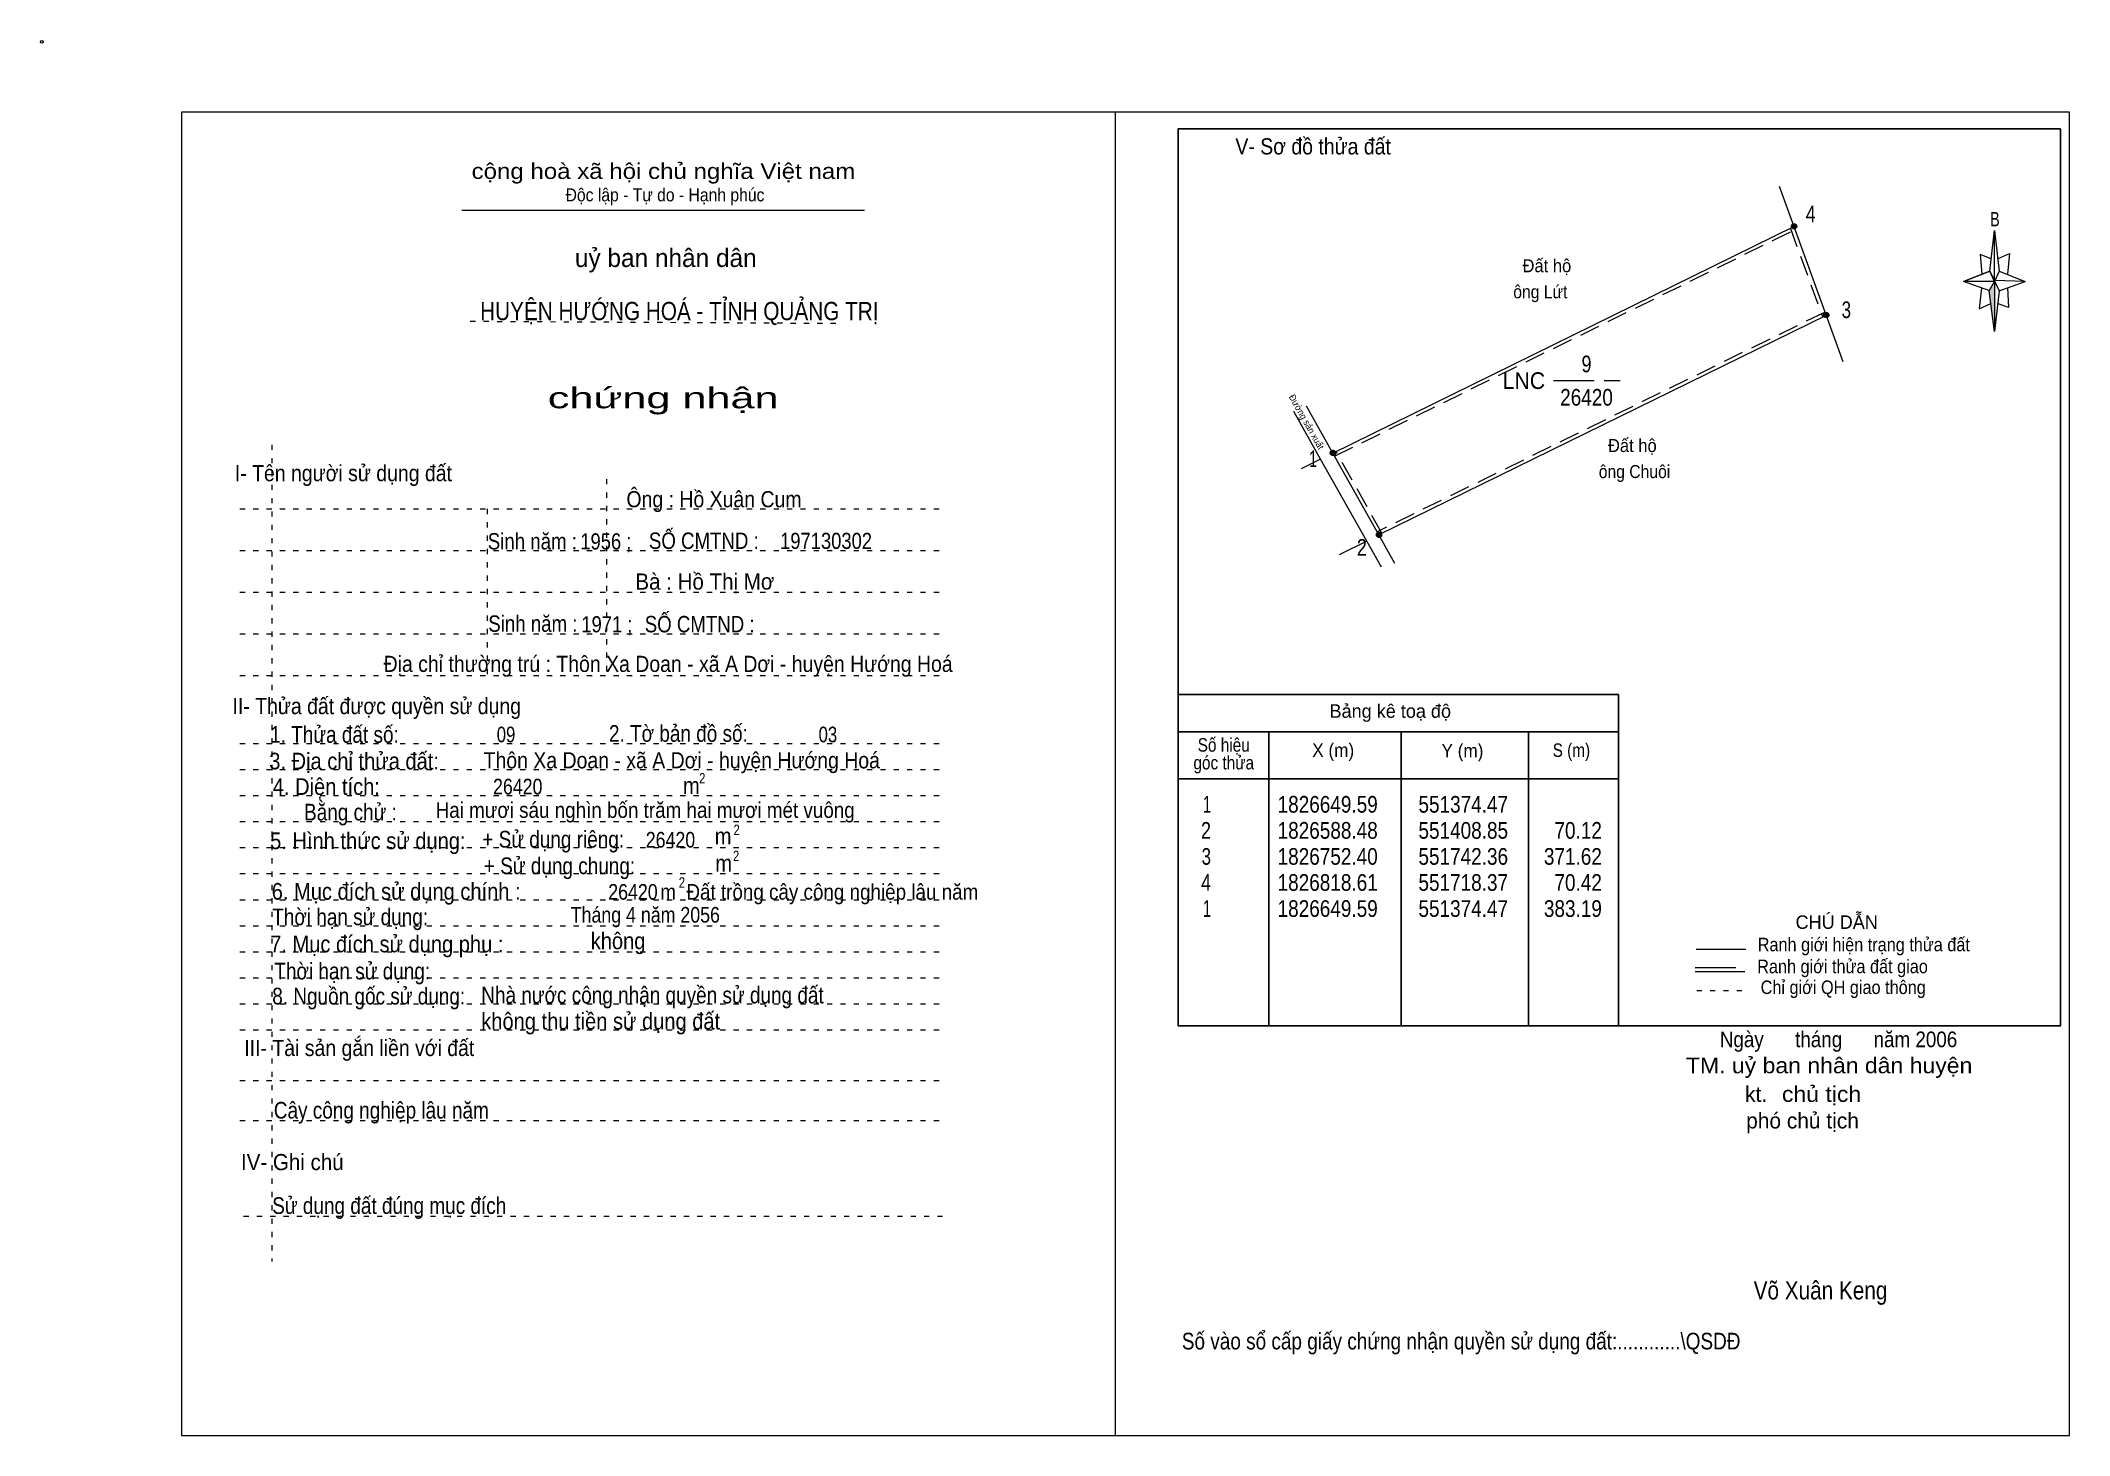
# Model space of a CAD drawing. Header units: centimetres. Extents: x -1.6 to 37.4, y -1.3 to 25.5.
import ezdxf
from ezdxf.enums import TextEntityAlignment as Align

# ---------------------------------------------------------------- set-up
doc = ezdxf.new("R2010")
doc.units = ezdxf.units.CM
doc.header["$LTSCALE"] = 0.13
for name, pattern in [('DOTTED', [1.5, 0.3, -1.2]), ('LONG_DASHED', [7.5, 6, -1.5]), ('MEDIUM_DASHED', [4.5, 3, -1.5])]:
    doc.linetypes.add(name, pattern=pattern)
for name, color, linetype, lineweight in [('1', 7, 'DOTTED', 13), ('10', 7, 'Continuous', 13), ('2', 7, 'Continuous', 25), ('3', 7, 'Continuous', 13), ('30', 7, 'Continuous', 13), ('32', 7, 'LONG_DASHED', 13), ('33', 7, 'LONG_DASHED', 13), ('35', 7, 'Continuous', 13)]:
    doc.layers.add(name, color=color, linetype=linetype, lineweight=lineweight)

msp = doc.modelspace()

# ---------------------------------------------------------------- hatches: boundary and pattern name
at = {"layer": '30'}
msp.add_hatch(color=256, dxfattribs=at).paths.add_polyline_path([(35.91, 20.87), (35.91, 19.91), (35.81, 20.69)])
at = {"layer": '32'}
for points in [[(32.1174, 21.9316, 1), (32.0174, 21.9316, 1)], [(32.7346, 20.2281, 1), (32.6346, 20.2281, 1)], [(23.2697, 17.5831, 1), (23.1697, 17.5831, 1)], [(24.1542, 16.0109, 1), (24.0542, 16.0109, 1)]]:
    msp.add_hatch(color=256, dxfattribs=at).paths.add_polyline_path(points)

# ---------------------------------------------------------------- linework, layer by layer
at = {"layer": '1', "linetype": 'Continuous'}
msp.add_line((6.51, 22.24), (14.23, 22.24), dxfattribs=at)
at = {"layer": '1'}
for p, q in [((6.67, 20.11), (13.82, 20.07)), ((2.86, 17.74), (2.86, 2.07)), ((9.28, 17.08), (9.28, 13.31)), ((2.25, 16.51), (15.75, 16.51)), ((6.99, 16.51), (6.99, 13.31)), ((2.25, 15.71), (15.75, 15.71)), ((2.25, 14.91), (15.75, 14.91)), ((2.25, 14.11), (15.75, 14.11)), ((2.25, 13.31), (15.75, 13.31)), ((2.25, 12.01), (15.75, 12.01)), ((2.25, 11.51), (15.75, 11.51)), ((2.25, 11.01), (15.75, 11.01)), ((2.25, 10.51), (15.75, 10.51)), ((2.25, 10.01), (15.75, 10.01)), ((2.25, 9.51), (15.75, 9.51)), ((2.25, 9.01), (15.75, 9.01)), ((2.25, 8.51), (15.75, 8.51)), ((2.25, 8.01), (15.75, 8.01)), ((2.25, 7.51), (15.75, 7.51)), ((2.25, 7.01), (15.75, 7.01)), ((2.25, 6.51), (15.75, 6.51)), ((2.25, 5.54), (15.75, 5.54)), ((2.25, 4.77), (15.75, 4.77)), ((2.32, 2.94), (15.82, 2.94))]:
    msp.add_line(p, q, dxfattribs=at)
at = {"layer": '10'}
for p, q in [((31.78, 22.7), (32.06, 21.93)), ((32.68, 20.22), (33, 19.34)), ((22.98, 17.46), (22.47, 18.38)), ((23.22, 17.58), (22.71, 18.48)), ((24.41, 15.46), (24.1, 16.01)), ((23.87, 15.89), (23.34, 15.63)), ((24.15, 15.39), (23.87, 15.89))]:
    msp.add_line(p, q, dxfattribs=at)
at = {"layer": '10', "linetype": 'MEDIUM_DASHED'}
for p, q in [((23.25, 17.52), (32.09, 21.87)), ((31.99, 21.91), (32.61, 20.2)), ((32.65, 20.28), (24.07, 16.07)), ((24.16, 16.04), (23.28, 17.61))]:
    msp.add_line(p, q, dxfattribs=at)
at = {"layer": '10'}
msp.add_lwpolyline([(24.1, 16.01), (23.22, 17.58), (32.06, 21.93), (32.68, 20.22)], close=True, dxfattribs=at)
msp.add_lwpolyline([(23.87, 15.89), (22.98, 17.46), (22.61, 17.28)], dxfattribs=at)
msp.add_circle((-1.55, 25.47), 0.025, dxfattribs=at)
at = {"layer": '2'}
for p, q in [((20.25, 12.95), (28.7, 12.95)), ((28.7, 6.59), (28.7, 12.95)), ((20.25, 12.23), (28.7, 12.23)), ((21.99, 6.59), (21.99, 12.23)), ((24.53, 10.89), (24.53, 12.23)), ((26.97, 12.23), (26.97, 6.59)), ((20.25, 11.33), (28.7, 11.33))]:
    msp.add_line(p, q, dxfattribs=at)
msp.add_lwpolyline([(37.18, 23.8), (20.25, 23.8), (20.25, 6.59), (37.18, 6.59)], close=True, dxfattribs=at)
msp.add_lwpolyline([(24.53, 6.59), (24.53, 10.39), (24.53, 10.89)], dxfattribs=at)
at = {"layer": '3'}
msp.add_line((19.04, 24.12), (19.04, -1.27), dxfattribs=at)
for points in [[(19.04, 24.12), (1.13, 24.12), (1.13, -1.27), (19.04, -1.27)], [(19.04, -1.27), (37.35, -1.27), (37.35, 24.12), (19.04, 24.12)]]:
    msp.add_lwpolyline(points, dxfattribs=at)
at = {"layer": '30'}
for p, q in [((35.82, 21.07), (35.91, 21.85)), ((36, 21.07), (36.5, 20.87)), ((35.82, 20.69), (35.32, 20.87)), ((36, 20.69), (35.91, 19.91)), ((36.16, 20.75), (36.18, 20.37)), ((36.18, 20.37), (35.97, 20.45))]:
    msp.add_line(p, q, dxfattribs=at)
for points in [[(35.91, 21.85), (36, 21.07), (35.91, 20.87)], [(35.91, 20.87), (35.32, 20.87), (35.82, 21.07), (36, 20.69), (36.5, 20.87), (35.91, 20.89)], [(35.91, 20.87), (35.91, 19.91), (35.81, 20.69)]]:
    msp.add_lwpolyline(points, close=True, dxfattribs=at)
for points in [[(35.97, 21.31), (36.2, 21.41), (36.16, 21.01)], [(35.91, 20.87), (35.82, 21.07), (35.32, 20.87)], [(35.85, 21.31), (35.64, 21.39), (35.67, 21.01)], [(35.66, 20.75), (35.62, 20.35), (35.84, 20.45)], [(35.91, 20.87), (36, 20.69), (36.5, 20.87)]]:
    msp.add_lwpolyline(points, dxfattribs=at)
at = {"layer": '32'}
for centre in [(32.0674, 21.9316), (32.6846, 20.2281), (23.2197, 17.5831), (24.1042, 16.0109)]:
    msp.add_circle(centre, 0.05, dxfattribs=at)
at = {"layer": '33'}
msp.add_line((27.45, 18.97), (28.73, 18.97), dxfattribs=at)
at = {"layer": '35'}
for p, q in [((30.19, 8.06), (31.14, 8.06)), ((30.17, 7.63), (31.12, 7.63))]:
    msp.add_line(p, q, dxfattribs=at)
at = {"layer": '35', "linetype": 'LONG_DASHED'}
msp.add_line((30.17, 7.71), (31.12, 7.71), dxfattribs=at)
at = {"layer": '35', "linetype": 'DOTTED'}
msp.add_line((30.2, 7.27), (31.19, 7.27), dxfattribs=at)

# ---------------------------------------------------------------- texts
at = {"layer": '1'}
for s, height, width, p in [('V- Sơ đồ thửa đất', 0.31, 0.9, (22.84, 23.31)), ('cộng hoà xã hội chủ nghĩa Việt nam', 0.3, 1.15, (10.375, 22.84)), ('Độc lập - Tự do - Hạnh phúc', 0.25, 0.9, (10.405, 22.41)), ('chứng nhận', 0.4, 1.55, (10.37, 18.44)), ('I- Tên người sử dụng đất', 0.31, 0.9, (4.235, 17.04)), ('II- Thửa đất được quyền sử dụng', 0.31, 0.9, (4.875, 12.57)), ('III- Tài sản gắn liền với đất', 0.31, 0.9, (4.54, 6.01)), ('IV- Ghi chú', 0.31, 0.95, (3.255, 3.82))]:
    msp.add_text(s, height=height, dxfattribs=dict(at, width=width)).set_placement(p, align=Align.CENTER)
msp.add_text('uỷ ban nhân dân', height=0.35, dxfattribs=at).set_placement((10.42, 21.15), align=Align.CENTER)
at = {"layer": '1', "width": 0.95}
msp.add_text('Đường sản xuất', height=0.1285, rotation=299.366, dxfattribs=at).set_placement((22.6577, 18.1465), align=Align.CENTER)
at = {"layer": '10'}
for s, width, p in [('  Đất hộ', 0.95, (26.68, 21.05)), ('ông Lứt', 0.9, (26.68, 20.55)), ('  Đất hộ', 0.95, (28.32, 17.6)), ('ông Chuôi', 0.9, (28.32, 17.1))]:
    msp.add_text(s, height=0.25, dxfattribs=dict(at, width=width)).set_placement(p)
for s, height, width, p in [('Ông : Hồ Xuân Cum', 0.31, 0.9, (11.345, 16.54)), ('Sinh năm :', 0.3149, 0.85, (7.86, 15.73)), ('1956 ;', 0.31, 0.85, (9.27, 15.73)), ('SỐ CMTND :', 0.3149, 0.85, (11.15, 15.74)), ('197130302', 0.31, 0.85, (13.495, 15.74)), ('Bà : Hồ Thị Mơ', 0.31, 0.95, (11.17, 14.96)), ('Sinh năm :', 0.3149, 0.85, (7.87, 14.15)), ('1971 ;', 0.31, 0.85, (9.29, 14.14)), ('SỐ CMTND :', 0.3149, 0.85, (11.07, 14.14)), ('Địa chỉ thường trú : Thôn Xa Doan - xã A Dơi - huyện Hướng Hoá', 0.31, 0.9, (10.465, 13.38)), ('09', 0.3, 0.8, (7.355, 12.03)), ('03', 0.3, 0.8, (13.53, 12.03)), (' Thôn Xa Doan - xã A Dơi - huyện Hướng Hoá', 0.31, 0.9, (10.675, 11.53)), ('26420', 0.3, 0.85, (7.58, 11.03)), ('Hai mươi sáu nghìn bốn trăm hai mươi mét vuông ', 0.3, 0.9, (10.075, 10.58)), ('26420', 0.3, 0.85, (10.51, 10.01)), ('m  Đất trồng cây công nghiệp lâu năm ', 0.3, 0.9, (13.415, 9.01)), ('26420', 0.3, 0.85, (9.79, 9.01)), ('Tháng 4 năm 2056 ', 0.3, 0.85, (10.075, 8.57)), ('Ngày      tháng      năm 2006', 0.3, 0.9, (32.92, 6.18)), ('TM. uỷ ban nhân dân huyện', 0.3, 1.1, (32.74, 5.68)), ('chủ tịch', 0.3, 1.1, (32.595, 5.13)), ('Võ Xuân Keng ', 0.35, 0.85, (32.63, 1.34))]:
    msp.add_text(s, height=height, dxfattribs=dict(at, width=width)).set_placement(p, align=Align.CENTER)
for s, p in [('kt.  ', (31.45, 5.13)), ('phó chủ tịch ', (32.285, 4.62))]:
    msp.add_text(s, height=0.3, dxfattribs=at).set_placement(p, align=Align.CENTER)
at = {"layer": '2'}
for s, height, width, p in [('HUYỆN HƯỚNG HOÁ - TỈNH QUẢNG TRỊ', 0.35, 0.85, (10.68, 20.13)), ('Số hiệu', 0.2591, 0.85, (21.125, 11.85)), ('3. Địa chỉ thửa đất:', 0.32, 0.9, (4.44, 11.51)), ('góc thửa', 0.2591, 0.85, (21.125, 11.51)), ('X (m)', 0.2591, 0.95, (23.225, 11.75)), ('Y (m)', 0.2591, 0.95, (25.705, 11.74)), ('S (m)', 0.2591, 0.85, (27.795, 11.75)), ('Số vào sổ cấp giấy chứng nhận quyền sử dụng đất:............\\QSDĐ', 0.32, 0.85, (25.68, 0.38))]:
    msp.add_text(s, height=height, dxfattribs=dict(at, width=width)).set_placement(p, align=Align.CENTER)
msp.add_text('Bảng kê toạ độ', height=0.2591, dxfattribs=at).set_placement((24.32, 12.5), align=Align.CENTER)
for s, height, width, p in [('1. Thửa đất số:', 0.32, 0.85, (2.83, 12.02)), ('2. Tờ bản đồ số:', 0.32, 0.85, (9.33, 12.04)), ('4. Diện tích:', 0.32, 0.9, (2.88, 11.02)), ('m', 0.32, 0.9, (10.75, 11.04)), ('2', 0.2, 0.8, (11.06, 11.24)), ('Bằng chử :', 0.32, 0.85, (3.48, 10.53)), ('5. Hình thức sử dụng:', 0.32, 0.9, (2.83, 9.98)), ('+ Sử dụng riêng:', 0.32, 0.85, (6.9, 10.01)), ('m', 0.32, 0.9, (11.36, 10.07)), ('2', 0.2, 0.8, (11.72, 10.25)), ('+ Sử dụng chung:', 0.32, 0.85, (6.93, 9.5)), ('m', 0.32, 0.9, (11.37, 9.55)), ('2', 0.2, 0.8, (11.71, 9.75)), ('6. Mục đích sử dụng chính : ', 0.32, 0.9, (2.86, 9.01)), ('2', 0.2, 0.8, (10.67, 9.24)), ('Thời hạn sử dụng: ', 0.32, 0.85, (2.87, 8.52)), ('7. Mục đích sử dụng phụ : ', 0.32, 0.9, (2.83, 8)), ('không', 0.32, 0.9, (8.98, 8.06)), ('Thời hạn sử dụng: ', 0.32, 0.85, (2.91, 7.48)), ('8. Nguồn gốc sử dụng: ', 0.32, 0.85, (2.87, 7)), ('Nhà nước công nhận quyền sử dụng đất  ', 0.32, 0.85, (6.88, 7.02)), ('không thu tiền sử dụng đất', 0.32, 0.9, (6.88, 6.52)), ('Cây công nghiệp lâu năm', 0.32, 0.85, (2.9, 4.81)), ('Sử dụng đất đúng mục đích', 0.32, 0.85, (2.87, 2.98))]:
    msp.add_text(s, height=height, dxfattribs=dict(at, width=width)).set_placement(p)
at = {"layer": '30', "width": 0.75}
msp.add_text('B', height=0.2756, dxfattribs=at).set_placement((35.92, 21.93), align=Align.CENTER)
at = {"layer": '30'}
for s, width, p in [('1', 0.65, (20.88, 10.68)), ('1826649.59', 0.85, (24.08, 10.68)), ('551374.47', 0.85, (26.58, 10.68)), ('551374.47', 0.85, (26.58, 10.68)), ('2', 0.8, (20.88, 10.18)), ('1826588.48', 0.85, (24.08, 10.18)), ('551408.85', 0.85, (26.58, 10.18)), ('70.12', 0.85, (28.38, 10.18)), ('3', 0.75, (20.88, 9.68)), ('1826752.40', 0.85, (24.08, 9.68)), ('551742.36', 0.85, (26.58, 9.68)), ('371.62', 0.85, (28.38, 9.68)), ('4', 0.8, (20.88, 9.18)), ('1826818.61', 0.85, (24.08, 9.18)), ('551718.37', 0.85, (26.58, 9.18)), ('70.42', 0.85, (28.38, 9.18)), ('1', 0.65, (20.88, 8.68)), ('1826649.59', 0.85, (24.08, 8.68)), ('551374.47', 0.85, (26.58, 8.68)), ('383.19', 0.85, (28.38, 8.68))]:
    msp.add_text(s, height=0.32, dxfattribs=dict(at, width=width)).set_placement(p, align=Align.RIGHT)
at = {"layer": '32'}
for s, width, p in [('4', 0.8, (32.385, 22.01)), ('3', 0.75, (33.07, 20.17)), ('1', 0.65, (22.84, 17.31)), ('2', 0.8, (23.775, 15.61))]:
    msp.add_text(s, height=0.32, dxfattribs=dict(at, width=width)).set_placement(p, align=Align.CENTER)
at = {"layer": '33', "width": 0.95}
msp.add_text('LNC', height=0.32, dxfattribs=at).set_placement((27.29, 18.81), align=Align.RIGHT)
at = {"layer": '33'}
for s, width, p in [('9', 0.8, (28.085, 19.13)), ('26420', 0.85, (28.085, 18.49))]:
    msp.add_text(s, height=0.32, dxfattribs=dict(at, width=width)).set_placement(p, align=Align.CENTER)
at = {"layer": '35'}
msp.add_text('CHÚ DẪN', height=0.2591, dxfattribs=at).set_placement((32.885, 8.45), align=Align.CENTER)
at = {"layer": '35', "width": 0.9}
for s, p in [('Ranh giới hiện trạng thửa đất', (33.405, 8.02)), ('Ranh giới thửa đất giao ', (33.04, 7.6)), ('Chỉ giới QH giao thông', (33.01, 7.2))]:
    msp.add_text(s, height=0.2591, dxfattribs=at).set_placement(p, align=Align.CENTER)

doc.saveas('drawing.dxf')
